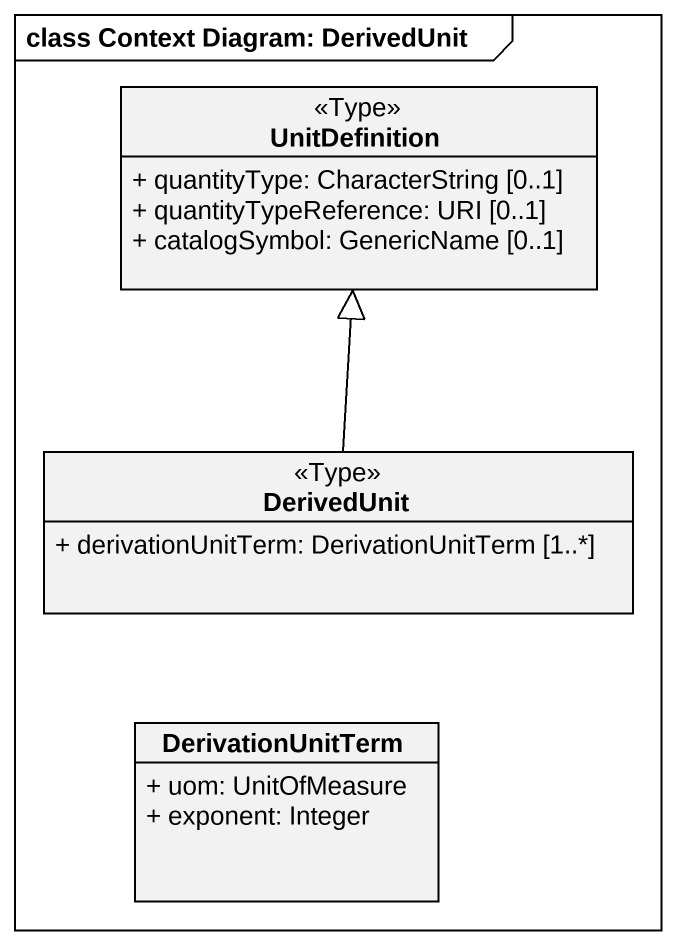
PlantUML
@startuml
mainframe class Context Diagram: DerivedUnit
hide circle
hide empty members
skinparam classAttributeIconSize 0
class UnitDefinition <<Type>> {
  + quantityType: CharacterString [0..1]
  + quantityTypeReference: URI [0..1]
  + catalogSymbol: GenericName [0..1]
}
class DerivedUnit <<Type>> {
  + derivationUnitTerm: DerivationUnitTerm [1..*]
}
class DerivationUnitTerm {
  + uom: UnitOfMeasure
  + exponent: Integer
}
DerivedUnit -up-|> UnitDefinition
@enduml
